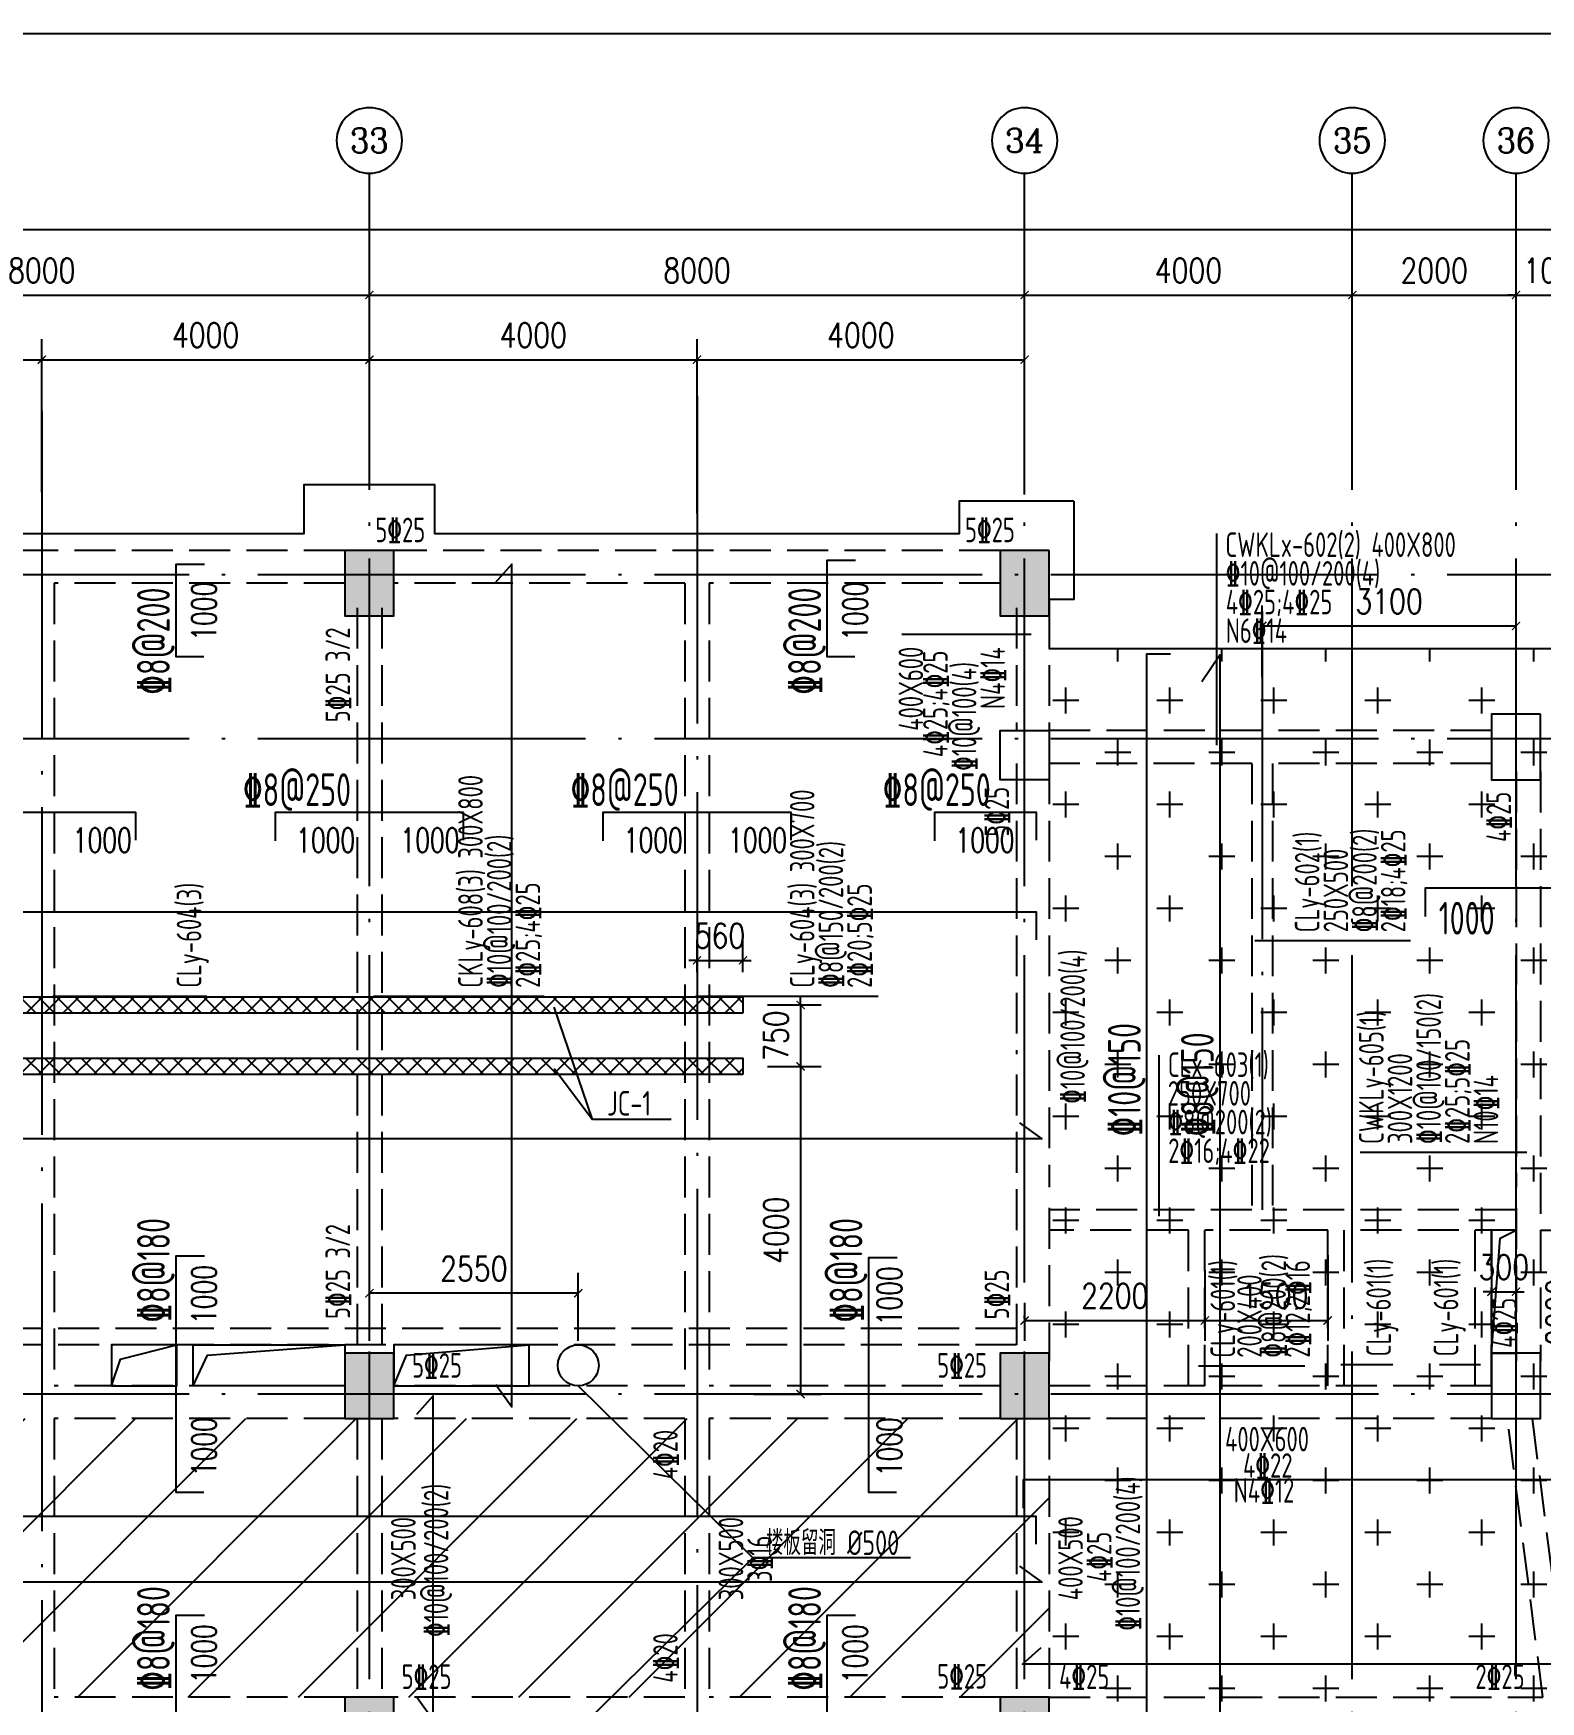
# Model space of a CAD drawing. Header units: millimetres. Extents: x 2998490 to 15040601, y 444546 to 7822218.
# Drawn here: x 14669164 to 14687567, y 7507447 to 7527814 of the extents above; entities that cross this region are included whole.
import ezdxf
from ezdxf.enums import TextEntityAlignment as Align

# ---------------------------------------------------------------- set-up
doc = ezdxf.new("R2010")
doc.units = ezdxf.units.MM
doc.header["$LTSCALE"] = 2000
doc.linetypes.add('DASH', pattern=[0.35, 0.25, -0.1])
doc.linetypes.add('DOTE', pattern=[2.42, 2, -0.2, 0.02, -0.2])
for name, color, linetype in [('3-AXIS', 3, 'Continuous'), ('3-AXIS_TEXT', 7, 'Continuous'), ('3-ban', 84, 'Continuous'), ('3-ban-hatch', 9, 'Continuous'), ('3-ban-rein', 1, 'Continuous'), ('3-ban-TEXT', 7, 'Continuous'), ('3-ban设备基础', 3, 'Continuous'), ('3-column-DOWN', 232, 'Continuous'), ('3-COLUMN-UP', 2, 'Continuous'), ('3-dote', 43, 'DOTE'), ('3-HATCH', 8, 'Continuous'), ('3-liang-rein-X', 54, 'Continuous'), ('3-liang-rein-Y', 130, 'Continuous'), ('3-liang-R截面-X', 50, 'Continuous'), ('3-liang-R截面-Y', 70, 'Continuous'), ('3-liang-s-1', 44, 'Continuous'), ('3-liang-xu', 120, 'DASH'), ('AXIS', 3, 'Continuous'), ('AXIS_TEXT', 7, 'Continuous'), ('图框', 7, 'Continuous')]:
    doc.layers.add(name, color=color, linetype=linetype)
doc.layers.add('3-零部件', color=73, linetype='Continuous', lineweight=5)
doc.styles.add('_TCH_AXIS', font='COMPLEX', dxfattribs={"bigfont": 'GBCBIG'})
doc.styles.add('COMPLEX', font='COMPLEX')
doc.styles.add('DIM_FONT', font='SIMPLEX', dxfattribs={"width": 0.8, "bigfont": 'HZTXT'})
doc.styles.add('NT4', font='tssdeng.shx', dxfattribs={"width": 0.65, "bigfont": 'tssdchn.shx'})
doc.styles.add('TJ1', font='tj-romans1.shx', dxfattribs={"width": 0.8, "bigfont": 'tj-hztxt1.shx'})
doc.styles.add('TSSD_Rein', font='Tssdeng.shx', dxfattribs={"width": 0.7, "bigfont": 'hztxt.shx'})
doc.dimstyles.new('DIMN100', dxfattribs={"dimtxt": 300, "dimasz": 100, "dimexe": 250, "dimexo": 300, "dimgap": 150, "dimtad": 1, "dimdec": 0, "dimzin": 0, "dimdsep": 46, "dimtxsty": 'DIM_FONT', "dimblk": 'ARCHTICK', "dimcen": 0.09, "dimclrt": 7, "dimazin": 2, "dimtfac": 1, "dimtdec": 0, "dimtix": 1, "dimtmove": 2, "dimatfit": 3, "dimldrblk": 'ARCHTICK', "dimfxl": 0, "dimtolj": 1, "dimtzin": 0, "dimarcsym": 0})

# ---------------------------------------------------------------- blocks, each defined once
blk = doc.blocks.new('_ArchTick')
at = {"color": 0, "linetype": 'ByBlock', "const_width": 0.15}
blk.add_lwpolyline([(-0.5, -0.5), (0.5, 0.5)], dxfattribs=at)
blk = doc.blocks.new('*D333')
at = {"layer": 'AXIS', "color": 0, "lineweight": -2}
for p, q in [((14665267, 7524017), (14665267, 7524869)), ((14673267, 7524017), (14673267, 7524869)), ((14665267, 7524619), (14673267, 7524619))]:
    blk.add_line(p, q, dxfattribs=at)
at = {"layer": 'Defpoints', "color": 0}
for p in [(14673267, 7524619), (14665267, 7523717), (14673267, 7523717)]:
    blk.add_point(p, dxfattribs=at)
at = {"layer": 'AXIS', "color": 0, "lineweight": -2, "xscale": 100, "yscale": 100, "zscale": 100, "rotation": 180}
blk.add_blockref('_ArchTick', (14665267, 7524619), dxfattribs=at)
at = {"layer": 'AXIS', "color": 0, "lineweight": -2, "xscale": 100, "yscale": 100, "zscale": 100}
blk.add_blockref('_ArchTick', (14673267, 7524619), dxfattribs=at)
at = {"layer": 'AXIS', "color": 7, "insert": (14669267, 7524919), "char_height": 300, "attachment_point": 5, "style": 'DIM_FONT'}
blk.add_mtext('\\A1;8000', dxfattribs=at)
blk = doc.blocks.new('*D334')
at = {"layer": 'AXIS', "color": 0, "lineweight": -2}
for p, q in [((14673267, 7524017), (14673267, 7524869)), ((14681267, 7524017), (14681267, 7524869)), ((14673267, 7524619), (14681267, 7524619))]:
    blk.add_line(p, q, dxfattribs=at)
at = {"layer": 'Defpoints', "color": 0}
for p in [(14681267, 7524619), (14673267, 7523717), (14681267, 7523717)]:
    blk.add_point(p, dxfattribs=at)
at = {"layer": 'AXIS', "color": 0, "lineweight": -2, "xscale": 100, "yscale": 100, "zscale": 100, "rotation": 180}
blk.add_blockref('_ArchTick', (14673267, 7524619), dxfattribs=at)
at = {"layer": 'AXIS', "color": 0, "lineweight": -2, "xscale": 100, "yscale": 100, "zscale": 100}
blk.add_blockref('_ArchTick', (14681267, 7524619), dxfattribs=at)
at = {"layer": 'AXIS', "color": 7, "insert": (14677267, 7524919), "char_height": 300, "attachment_point": 5, "style": 'DIM_FONT'}
blk.add_mtext('\\A1;8000', dxfattribs=at)
blk = doc.blocks.new('*D335')
at = {"layer": 'AXIS', "color": 0, "lineweight": -2}
for p, q in [((14681267, 7524017), (14681267, 7524869)), ((14685267, 7524017), (14685267, 7524869)), ((14681267, 7524619), (14685267, 7524619))]:
    blk.add_line(p, q, dxfattribs=at)
at = {"layer": 'Defpoints', "color": 0}
for p in [(14685267, 7524619), (14681267, 7523717), (14685267, 7523717)]:
    blk.add_point(p, dxfattribs=at)
at = {"layer": 'AXIS', "color": 0, "lineweight": -2, "xscale": 100, "yscale": 100, "zscale": 100, "rotation": 180}
blk.add_blockref('_ArchTick', (14681267, 7524619), dxfattribs=at)
at = {"layer": 'AXIS', "color": 0, "lineweight": -2, "xscale": 100, "yscale": 100, "zscale": 100}
blk.add_blockref('_ArchTick', (14685267, 7524619), dxfattribs=at)
at = {"layer": 'AXIS', "color": 7, "insert": (14683267, 7524919), "char_height": 300, "attachment_point": 5, "style": 'DIM_FONT'}
blk.add_mtext('\\A1;4000', dxfattribs=at)
blk = doc.blocks.new('*D336')
at = {"layer": 'AXIS', "color": 0, "lineweight": -2}
for p, q in [((14685267, 7524017), (14685267, 7524869)), ((14687267, 7524017), (14687267, 7524869)), ((14685267, 7524619), (14687267, 7524619))]:
    blk.add_line(p, q, dxfattribs=at)
at = {"layer": 'Defpoints', "color": 0}
for p in [(14687267, 7524619), (14685267, 7523717), (14687267, 7523717)]:
    blk.add_point(p, dxfattribs=at)
at = {"layer": 'AXIS', "color": 0, "lineweight": -2, "xscale": 100, "yscale": 100, "zscale": 100, "rotation": 180}
blk.add_blockref('_ArchTick', (14685267, 7524619), dxfattribs=at)
at = {"layer": 'AXIS', "color": 0, "lineweight": -2, "xscale": 100, "yscale": 100, "zscale": 100}
blk.add_blockref('_ArchTick', (14687267, 7524619), dxfattribs=at)
at = {"layer": 'AXIS', "color": 7, "insert": (14686267, 7524919), "char_height": 300, "attachment_point": 5, "style": 'DIM_FONT'}
blk.add_mtext('\\A1;2000', dxfattribs=at)
blk = doc.blocks.new('*D337')
at = {"layer": 'AXIS', "color": 0, "lineweight": -2}
for p, q in [((14687267, 7524017), (14687267, 7524869)), ((14688266, 7524017), (14688266, 7524869)), ((14687267, 7524619), (14687167, 7524619)), ((14687267, 7524619), (14688266, 7524619)), ((14688266, 7524619), (14688366, 7524619))]:
    blk.add_line(p, q, dxfattribs=at)
at = {"layer": 'Defpoints', "color": 0}
for p in [(14688266, 7524619), (14687267, 7523717), (14688266, 7523717)]:
    blk.add_point(p, dxfattribs=at)
at = {"layer": 'AXIS', "color": 0, "lineweight": -2, "xscale": 100, "yscale": 100, "zscale": 100}
blk.add_blockref('_ArchTick', (14687267, 7524619), dxfattribs=at)
at = {"layer": 'AXIS', "color": 0, "lineweight": -2, "xscale": 100, "yscale": 100, "zscale": 100, "rotation": 180}
blk.add_blockref('_ArchTick', (14688266, 7524619), dxfattribs=at)
at = {"layer": 'AXIS', "color": 7, "insert": (14687767, 7524919), "char_height": 300, "attachment_point": 5, "style": 'DIM_FONT'}
blk.add_mtext('\\A1;1000', dxfattribs=at)
blk = doc.blocks.new('*D341')
at = {"layer": 'AXIS', "color": 0, "lineweight": -2}
for p, q in [((14619017, 7523217), (14619017, 7525669)), ((14695267, 7523217), (14695267, 7525669)), ((14619017, 7525419), (14695267, 7525419))]:
    blk.add_line(p, q, dxfattribs=at)
at = {"layer": 'Defpoints', "color": 0}
for p in [(14695267, 7525419), (14619017, 7522917), (14695267, 7522917)]:
    blk.add_point(p, dxfattribs=at)
at = {"layer": 'AXIS', "color": 0, "lineweight": -2, "xscale": 100, "yscale": 100, "zscale": 100, "rotation": 180}
blk.add_blockref('_ArchTick', (14619017, 7525419), dxfattribs=at)
at = {"layer": 'AXIS', "color": 0, "lineweight": -2, "xscale": 100, "yscale": 100, "zscale": 100}
blk.add_blockref('_ArchTick', (14695267, 7525419), dxfattribs=at)
at = {"layer": 'AXIS', "color": 7, "insert": (14661202, 7525719), "char_height": 300, "attachment_point": 5, "style": 'DIM_FONT'}
blk.add_mtext('\\A1;76250', dxfattribs=at)
blk = doc.blocks.new('_AXISO')
blk.add_circle((0, 0), 0.5)
at = {"layer": '3-AXIS_TEXT', "style": 'COMPLEX', "width": 1.041667}
blk.add_attdef('A', text='', height=0.56, dxfattribs=at).set_placement((-0.25, -0.28), (0.25, -0.28), align=Align.FIT)
blk = doc.blocks.new('*D816')
at = {"layer": '3-ban设备基础', "color": 0, "lineweight": -2}
for p, q in [((14673267, 7511852), (14673267, 7512683)), ((14675817, 7511852), (14675817, 7512683)), ((14675817, 7512433), (14673267, 7512433))]:
    blk.add_line(p, q, dxfattribs=at)
at = {"layer": 'Defpoints', "color": 0}
for p in [(14673267, 7512433), (14673267, 7511552), (14675817, 7511552)]:
    blk.add_point(p, dxfattribs=at)
at = {"layer": '3-ban设备基础', "color": 0, "lineweight": -2, "xscale": 100, "yscale": 100, "zscale": 100, "rotation": 180}
blk.add_blockref('_ArchTick', (14673267, 7512433), dxfattribs=at)
at = {"layer": '3-ban设备基础', "color": 0, "lineweight": -2, "xscale": 100, "yscale": 100, "zscale": 100}
blk.add_blockref('_ArchTick', (14675817, 7512433), dxfattribs=at)
at = {"layer": '3-ban设备基础', "color": 7, "insert": (14674542, 7512733), "char_height": 300, "attachment_point": 5, "style": 'DIM_FONT'}
blk.add_mtext('\\A1;2550', dxfattribs=at)
blk = doc.blocks.new('*D917')
at = {"layer": '3-ban设备基础', "color": 0, "lineweight": -2}
for p, q in [((14677267, 7516352), (14677267, 7516747)), ((14677827, 7516352), (14677827, 7516747)), ((14677267, 7516497), (14677167, 7516497)), ((14677267, 7516497), (14677827, 7516497)), ((14677827, 7516497), (14677927, 7516497))]:
    blk.add_line(p, q, dxfattribs=at)
at = {"layer": 'Defpoints', "color": 0}
for p in [(14677827, 7516497), (14677267, 7516052), (14677827, 7516052)]:
    blk.add_point(p, dxfattribs=at)
at = {"layer": '3-ban设备基础', "color": 0, "lineweight": -2, "xscale": 100, "yscale": 100, "zscale": 100}
blk.add_blockref('_ArchTick', (14677267, 7516497), dxfattribs=at)
at = {"layer": '3-ban设备基础', "color": 0, "lineweight": -2, "xscale": 100, "yscale": 100, "zscale": 100, "rotation": 180}
blk.add_blockref('_ArchTick', (14677827, 7516497), dxfattribs=at)
at = {"layer": '3-ban设备基础', "color": 7, "insert": (14677547, 7516797), "char_height": 300, "attachment_point": 5, "style": 'DIM_FONT'}
blk.add_mtext('\\A1;560', dxfattribs=at)
blk = doc.blocks.new('*D918')
at = {"layer": '3-ban设备基础', "color": 0, "lineweight": -2}
for p, q in [((14678531, 7515952), (14678531, 7516052)), ((14678127, 7515952), (14678781, 7515952)), ((14678531, 7515952), (14678531, 7515202)), ((14678127, 7515202), (14678781, 7515202)), ((14678531, 7515202), (14678531, 7515102))]:
    blk.add_line(p, q, dxfattribs=at)
at = {"layer": 'Defpoints', "color": 0}
for p in [(14677827, 7515952), (14677827, 7515202), (14678531, 7515202)]:
    blk.add_point(p, dxfattribs=at)
at = {"layer": '3-ban设备基础', "color": 0, "lineweight": -2, "xscale": 100, "yscale": 100, "zscale": 100}
for p, rotation in [((14678531, 7515952), 270), ((14678531, 7515202), 90)]:
    blk.add_blockref('_ArchTick', p, dxfattribs=dict(at, rotation=rotation))
at = {"layer": '3-ban设备基础', "color": 7, "insert": (14678231, 7515577), "char_height": 300, "attachment_point": 5, "rotation": 90, "style": 'DIM_FONT'}
blk.add_mtext('\\A1;750', dxfattribs=at)
blk = doc.blocks.new('*D919')
at = {"layer": '3-ban设备基础', "color": 0, "lineweight": -2}
for p, q in [((14678127, 7515202), (14678781, 7515202)), ((14678531, 7515202), (14678531, 7511202)), ((14677959, 7511202), (14678781, 7511202))]:
    blk.add_line(p, q, dxfattribs=at)
at = {"layer": 'Defpoints', "color": 0}
for p in [(14677827, 7515202), (14677659, 7511202), (14678531, 7511202)]:
    blk.add_point(p, dxfattribs=at)
at = {"layer": '3-ban设备基础', "color": 0, "lineweight": -2, "xscale": 100, "yscale": 100, "zscale": 100}
for p, rotation in [((14678531, 7515202), 90), ((14678531, 7511202), 270)]:
    blk.add_blockref('_ArchTick', p, dxfattribs=dict(at, rotation=rotation))
at = {"layer": '3-ban设备基础', "color": 7, "insert": (14678231, 7513202), "char_height": 300, "attachment_point": 5, "rotation": 90, "style": 'DIM_FONT'}
blk.add_mtext('\\A1;4000', dxfattribs=at)
blk = doc.blocks.new('*D1444')
at = {"layer": '3-零部件', "color": 0, "lineweight": -2}
for p, q in [((14673267, 7522301), (14673267, 7524079)), ((14677267, 7521951), (14677267, 7524079)), ((14673267, 7523829), (14677267, 7523829))]:
    blk.add_line(p, q, dxfattribs=at)
at = {"layer": 'Defpoints', "color": 0}
for p in [(14677267, 7523829), (14673267, 7522001), (14677267, 7521651)]:
    blk.add_point(p, dxfattribs=at)
at = {"layer": '3-零部件', "color": 0, "lineweight": -2, "xscale": 100, "yscale": 100, "zscale": 100, "rotation": 180}
blk.add_blockref('_ArchTick', (14673267, 7523829), dxfattribs=at)
at = {"layer": '3-零部件', "color": 0, "lineweight": -2, "xscale": 100, "yscale": 100, "zscale": 100}
blk.add_blockref('_ArchTick', (14677267, 7523829), dxfattribs=at)
at = {"layer": '3-零部件', "color": 7, "insert": (14675267, 7524129), "char_height": 300, "attachment_point": 5, "style": 'DIM_FONT'}
blk.add_mtext('\\A1;4000', dxfattribs=at)
blk = doc.blocks.new('*D1445')
at = {"layer": '3-零部件', "color": 0, "lineweight": -2}
for p, q in [((14677267, 7521951), (14677267, 7524079)), ((14681267, 7522186), (14681267, 7524079)), ((14677267, 7523829), (14681267, 7523829))]:
    blk.add_line(p, q, dxfattribs=at)
at = {"layer": 'Defpoints', "color": 0}
for p in [(14681267, 7523829), (14681267, 7521886), (14677267, 7521651)]:
    blk.add_point(p, dxfattribs=at)
at = {"layer": '3-零部件', "color": 0, "lineweight": -2, "xscale": 100, "yscale": 100, "zscale": 100, "rotation": 180}
blk.add_blockref('_ArchTick', (14677267, 7523829), dxfattribs=at)
at = {"layer": '3-零部件', "color": 0, "lineweight": -2, "xscale": 100, "yscale": 100, "zscale": 100}
blk.add_blockref('_ArchTick', (14681267, 7523829), dxfattribs=at)
at = {"layer": '3-零部件', "color": 7, "insert": (14679267, 7524129), "char_height": 300, "attachment_point": 5, "style": 'DIM_FONT'}
blk.add_mtext('\\A1;4000', dxfattribs=at)
blk = doc.blocks.new('*D1446')
at = {"layer": '3-零部件', "color": 0, "lineweight": -2}
for p, q in [((14665267, 7522250), (14665267, 7524079)), ((14669267, 7522212), (14669267, 7524079)), ((14665267, 7523829), (14669267, 7523829))]:
    blk.add_line(p, q, dxfattribs=at)
at = {"layer": 'Defpoints', "color": 0}
for p in [(14669267, 7523829), (14665267, 7521950), (14669267, 7521912)]:
    blk.add_point(p, dxfattribs=at)
at = {"layer": '3-零部件', "color": 0, "lineweight": -2, "xscale": 100, "yscale": 100, "zscale": 100, "rotation": 180}
blk.add_blockref('_ArchTick', (14665267, 7523829), dxfattribs=at)
at = {"layer": '3-零部件', "color": 0, "lineweight": -2, "xscale": 100, "yscale": 100, "zscale": 100}
blk.add_blockref('_ArchTick', (14669267, 7523829), dxfattribs=at)
at = {"layer": '3-零部件', "color": 7, "insert": (14667267, 7524129), "char_height": 300, "attachment_point": 5, "style": 'DIM_FONT'}
blk.add_mtext('\\A1;4000', dxfattribs=at)
blk = doc.blocks.new('*D1447')
at = {"layer": '3-零部件', "color": 0, "lineweight": -2}
for p, q in [((14669267, 7522838), (14669267, 7524079)), ((14673267, 7522838), (14673267, 7524079)), ((14669267, 7523829), (14673267, 7523829))]:
    blk.add_line(p, q, dxfattribs=at)
at = {"layer": 'Defpoints', "color": 0}
for p in [(14673267, 7523829), (14669267, 7522538), (14673267, 7522538)]:
    blk.add_point(p, dxfattribs=at)
at = {"layer": '3-零部件', "color": 0, "lineweight": -2, "xscale": 100, "yscale": 100, "zscale": 100, "rotation": 180}
blk.add_blockref('_ArchTick', (14669267, 7523829), dxfattribs=at)
at = {"layer": '3-零部件', "color": 0, "lineweight": -2, "xscale": 100, "yscale": 100, "zscale": 100}
blk.add_blockref('_ArchTick', (14673267, 7523829), dxfattribs=at)
at = {"layer": '3-零部件', "color": 7, "insert": (14671267, 7524129), "char_height": 300, "attachment_point": 5, "style": 'DIM_FONT'}
blk.add_mtext('\\A1;4000', dxfattribs=at)
blk = doc.blocks.new('*D1790')
at = {"layer": '3-ban', "color": 0, "lineweight": -2}
for p, q in [((14683467, 7512716), (14683467, 7511850)), ((14681267, 7512316), (14681267, 7511850)), ((14681267, 7512100), (14683467, 7512100))]:
    blk.add_line(p, q, dxfattribs=at)
at = {"layer": 'Defpoints', "color": 0}
for p in [(14683467, 7513016), (14681267, 7512616), (14683467, 7512100)]:
    blk.add_point(p, dxfattribs=at)
at = {"layer": '3-ban', "color": 0, "lineweight": -2, "xscale": 100, "yscale": 100, "zscale": 100, "rotation": 180}
blk.add_blockref('_ArchTick', (14681267, 7512100), dxfattribs=at)
at = {"layer": '3-ban', "color": 0, "lineweight": -2, "xscale": 100, "yscale": 100, "zscale": 100}
blk.add_blockref('_ArchTick', (14683467, 7512100), dxfattribs=at)
at = {"layer": '3-ban', "color": 7, "insert": (14682367, 7512400), "char_height": 300, "attachment_point": 5, "style": 'DIM_FONT'}
blk.add_mtext('\\A1;2200', dxfattribs=at)
blk = doc.blocks.new('*D1791')
at = {"layer": '3-ban', "color": 0, "lineweight": -2}
for p, q in [((14684967, 7512898), (14684967, 7511850)), ((14683467, 7512716), (14683467, 7511850)), ((14683467, 7512100), (14684967, 7512100))]:
    blk.add_line(p, q, dxfattribs=at)
at = {"layer": 'Defpoints', "color": 0}
for p in [(14684967, 7513198), (14683467, 7513016), (14684967, 7512100)]:
    blk.add_point(p, dxfattribs=at)
at = {"layer": '3-ban', "color": 0, "lineweight": -2, "xscale": 100, "yscale": 100, "zscale": 100, "rotation": 180}
blk.add_blockref('_ArchTick', (14683467, 7512100), dxfattribs=at)
at = {"layer": '3-ban', "color": 0, "lineweight": -2, "xscale": 100, "yscale": 100, "zscale": 100}
blk.add_blockref('_ArchTick', (14684967, 7512100), dxfattribs=at)
at = {"layer": '3-ban', "color": 7, "insert": (14684320, 7512400), "char_height": 300, "attachment_point": 5, "style": 'DIM_FONT'}
blk.add_mtext('\\A1;1500', dxfattribs=at)
blk = doc.blocks.new('*D1792')
at = {"layer": '3-ban', "color": 0, "lineweight": -2}
for p, q in [((14686967, 7512452), (14686867, 7512452)), ((14686967, 7512452), (14687267, 7512452)), ((14687267, 7512452), (14687367, 7512452)), ((14686967, 7512316), (14686967, 7512202)), ((14687267, 7512316), (14687267, 7512202))]:
    blk.add_line(p, q, dxfattribs=at)
at = {"layer": 'Defpoints', "color": 0}
for p in [(14686967, 7512616), (14687267, 7512616), (14687267, 7512452)]:
    blk.add_point(p, dxfattribs=at)
at = {"layer": '3-ban', "color": 0, "lineweight": -2, "xscale": 100, "yscale": 100, "zscale": 100}
blk.add_blockref('_ArchTick', (14686967, 7512452), dxfattribs=at)
at = {"layer": '3-ban', "color": 0, "lineweight": -2, "xscale": 100, "yscale": 100, "zscale": 100, "rotation": 180}
blk.add_blockref('_ArchTick', (14687267, 7512452), dxfattribs=at)
at = {"layer": '3-ban', "color": 7, "insert": (14687117, 7512752), "char_height": 300, "attachment_point": 5, "style": 'DIM_FONT'}
blk.add_mtext('\\A1;300', dxfattribs=at)
blk = doc.blocks.new('*D1793')
at = {"layer": '3-ban', "color": 0, "lineweight": -2}
for p, q in [((14687567, 7513202), (14688333, 7513202)), ((14688083, 7513202), (14688083, 7511202)), ((14687867, 7511202), (14688333, 7511202))]:
    blk.add_line(p, q, dxfattribs=at)
at = {"layer": 'Defpoints', "color": 0}
for p in [(14687267, 7513202), (14687567, 7511202), (14688083, 7511202)]:
    blk.add_point(p, dxfattribs=at)
at = {"layer": '3-ban', "color": 0, "lineweight": -2, "xscale": 100, "yscale": 100, "zscale": 100}
for p, rotation in [((14688083, 7513202), 90), ((14688083, 7511202), 270)]:
    blk.add_blockref('_ArchTick', p, dxfattribs=dict(at, rotation=rotation))
at = {"layer": '3-ban', "color": 7, "insert": (14687783, 7512202), "char_height": 300, "attachment_point": 5, "rotation": 90, "style": 'DIM_FONT'}
blk.add_mtext('\\A1;2000', dxfattribs=at)
blk = doc.blocks.new('*D1794')
at = {"layer": '3-ban', "color": 0, "lineweight": -2}
for p, q in [((14684167, 7519952), (14684167, 7520829)), ((14687267, 7519952), (14687267, 7520829)), ((14684167, 7520579), (14687267, 7520579))]:
    blk.add_line(p, q, dxfattribs=at)
at = {"layer": 'Defpoints', "color": 0}
for p in [(14687267, 7520579), (14684167, 7519652), (14687267, 7519652)]:
    blk.add_point(p, dxfattribs=at)
at = {"layer": '3-ban', "color": 0, "lineweight": -2, "xscale": 100, "yscale": 100, "zscale": 100, "rotation": 180}
blk.add_blockref('_ArchTick', (14684167, 7520579), dxfattribs=at)
at = {"layer": '3-ban', "color": 0, "lineweight": -2, "xscale": 100, "yscale": 100, "zscale": 100}
blk.add_blockref('_ArchTick', (14687267, 7520579), dxfattribs=at)
at = {"layer": '3-ban', "color": 7, "insert": (14685717, 7520879), "char_height": 300, "attachment_point": 5, "style": 'DIM_FONT'}
blk.add_mtext('\\A1;3100', dxfattribs=at)

msp = doc.modelspace()

# ---------------------------------------------------------------- hatches: boundary and pattern name
at = {"layer": '3-ban-hatch'}
h = msp.add_hatch(dxfattribs=at)
h.set_pattern_fill('CROSS', color=8, scale=100, style=0)
h.set_pattern_definition([(180, (28833537.14, 2e-09), (-635, 635), [317.5, -952.5]), (90, (28833378.4, -158.75), (635, 635), [317.5, -952.5])])
h.paths.add_polyline_path([(14691566.8, 7519502), (14691566.8, 7504502), (14688259.5, 7504502), (14685166.6, 7501314.5), (14685166.6, 7498902), (14681566.8, 7498902), (14681566.8, 7520302), (14688866.6, 7520302), (14688866.6, 7519502)])
h = msp.add_hatch(dxfattribs=at)
h.set_pattern_fill('ANSI31', color=8, scale=300, style=0)
h.paths.add_polyline_path([(14681566.8, 7507502), (14618716.8, 7507502), (14618716.8, 7510902), (14681566.8, 7510902)])
at = {"layer": '3-ban设备基础'}
h = msp.add_hatch(dxfattribs=at)
h.set_pattern_fill('ANSI37', color=256, scale=50, style=0)
h.paths.add_polyline_path([(14677826.8, 7515852), (14665116.9, 7515852), (14665116.9, 7516052), (14677826.8, 7516052)])
h = msp.add_hatch(dxfattribs=at)
h.set_pattern_fill('ANSI37', color=256, scale=50, style=0)
h.paths.add_polyline_path([(14677826.8, 7515102), (14665116.9, 7515102), (14665116.9, 7515302), (14677826.8, 7515302)])
at = {"layer": '3-HATCH'}
for points in [[(14673566.9, 7521502), (14672966.9, 7521502), (14672966.9, 7520702), (14673566.9, 7520702)], [(14681566.9, 7521502), (14680966.9, 7521502), (14680966.9, 7520702), (14681566.9, 7520702)], [(14673566.9, 7511702), (14672966.9, 7511702), (14672966.9, 7510902), (14673566.9, 7510902)], [(14681566.9, 7511702), (14680966.9, 7511702), (14680966.9, 7510902), (14681566.9, 7510902)], [(14673566.9, 7507502), (14672966.9, 7507502), (14672966.9, 7506702), (14673566.9, 7506702)], [(14681566.9, 7507502), (14680966.9, 7507502), (14680966.9, 7506702), (14681566.9, 7506702)]]:
    msp.add_hatch(color=256, dxfattribs=at).paths.add_polyline_path(points)

# ---------------------------------------------------------------- linework, layer by layer
at = {"layer": '3-AXIS', "color": 15, "linetype": 'DOTE'}
for p, q in [((14673266.8, 7493202), (14673266.8, 7523716.5)), ((14681266.8, 7493202), (14681266.8, 7523716.5)), ((14685266.8, 7493202), (14685266.8, 7523716.5)), ((14687266.8, 7493202), (14687266.8, 7523716.5)), ((14695266.8, 7521202), (14614408.5, 7521202)), ((14695266.8, 7519202), (14614408.5, 7519202)), ((14695266.8, 7511202), (14614408.5, 7511202))]:
    msp.add_line(p, q, dxfattribs=at)
at = {"layer": '3-ban-rein'}
for points in [[(14671245.3, 7520202), (14670907.3, 7520202), (14670907.3, 7521333.4), (14671253.3, 7521333.4)], [(14674811.2, 7511318.1), (14675004.7, 7511044.4), (14675004.7, 7521334.7), (14674801.6, 7521105.3)], [(14679195.3, 7520202), (14678857.3, 7520202), (14678857.3, 7521382), (14679203.3, 7521382)], [(14683048.2, 7520235), (14682756.1, 7520235), (14682756.1, 7499003.4), (14683085.4, 7499003.4)], [(14683430.5, 7519901.1), (14683648.5, 7520226.6), (14683648.5, 7499022), (14683351, 7499364.1)], [(14670416.8, 7517965.7), (14670416.8, 7518303.7), (14668116.8, 7518303.7), (14668116.8, 7517957.7)], [(14674416.8, 7517965.7), (14674416.8, 7518303.7), (14672116.8, 7518303.7), (14672116.8, 7517957.7)], [(14678416.8, 7517965.7), (14678416.8, 7518303.7), (14676116.8, 7518303.7), (14676116.8, 7517957.7)], [(14681410.6, 7517965.7), (14681410.6, 7518303.7), (14680166.8, 7518303.7), (14680166.8, 7517957.7)], [(14691686.2, 7517038.3), (14691686.2, 7517376.2), (14686155.6, 7517376.2), (14686155.6, 7517030.2)], [(14681410.6, 7516745.4), (14681410.6, 7517083.3), (14618819.5, 7517083.3), (14618819.5, 7516737.3)], [(14681204.9, 7514511.2), (14681478.5, 7514317.8), (14618817.4, 7514317.8), (14619046.8, 7514520.9)], [(14671245.3, 7510002), (14670907.3, 7510002), (14670907.3, 7512887.5), (14671253.3, 7512887.5)], [(14679701.7, 7510002), (14679363.7, 7510002), (14679363.7, 7512871.1), (14679709.7, 7512871.1)], [(14673850.7, 7507497.8), (14674044.1, 7507224.1), (14674044.1, 7511181.4), (14673841, 7510952)], [(14691608.5, 7509817.5), (14691608.5, 7510155.5), (14681248.2, 7510155.5), (14681248.2, 7509809.5)], [(14681409.3, 7509370.9), (14681409.3, 7509708.9), (14618833.6, 7509708.9), (14618833.6, 7509362.8)], [(14681203.5, 7509099.5), (14681477.2, 7508906.1), (14618817.4, 7508906.1), (14619046.8, 7509109.2)], [(14671245.3, 7505543.7), (14670907.3, 7505543.7), (14670907.3, 7508502), (14671253.3, 7508502)], [(14679195.3, 7505526.3), (14678857.3, 7505526.3), (14678857.3, 7508502), (14679203.3, 7508502)], [(14691338.8, 7508097.5), (14691612.5, 7507904.1), (14681239, 7507904.1), (14681468.4, 7508107.2)]]:
    msp.add_lwpolyline(points, dxfattribs=at)
at = {"layer": '3-ban设备基础'}
for p, q in [((14675990, 7514552.3), (14675524.4, 7515926.7)), ((14675523.1, 7515176.7), (14675990, 7514552.3)), ((14676952.4, 7514552.3), (14675990, 7514552.3)), ((14675816.8, 7511302), (14677947.3, 7509202)), ((14677947.3, 7509202), (14675816.8, 7507102)), ((14679872.2, 7509202), (14677947.3, 7509202))]:
    msp.add_line(p, q, dxfattribs=at)
at = {"layer": '3-ban设备基础', "ltscale": 0.5}
for points in [[(14677826.8, 7515852), (14665116.9, 7515852), (14665116.9, 7516052), (14677826.8, 7516052)], [(14677826.8, 7515102), (14665116.9, 7515102), (14665116.9, 7515302), (14677826.8, 7515302)]]:
    msp.add_lwpolyline(points, close=True, dxfattribs=at)
at = {"layer": '3-ban设备基础', "ltscale": 2}
msp.add_circle((14675816.8, 7511552), 250, dxfattribs=at)
at = {"layer": '3-column-DOWN'}
for points in [[(14687566.8, 7519502), (14686966.8, 7519502), (14686966.8, 7518702), (14687566.8, 7518702)], [(14681566.8, 7518702), (14680966.8, 7518702), (14680966.8, 7519302), (14681566.8, 7519302)], [(14687566.8, 7511702), (14686966.8, 7511702), (14686966.8, 7510902), (14687566.8, 7510902)]]:
    msp.add_lwpolyline(points, close=True, dxfattribs=at)
at = {"layer": '3-COLUMN-UP'}
for points in [[(14673566.9, 7521502), (14672966.9, 7521502), (14672966.9, 7520702), (14673566.9, 7520702)], [(14681566.9, 7521502), (14680966.9, 7521502), (14680966.9, 7520702), (14681566.9, 7520702)], [(14673566.9, 7511702), (14672966.9, 7511702), (14672966.9, 7510902), (14673566.9, 7510902)], [(14681566.9, 7511702), (14680966.9, 7511702), (14680966.9, 7510902), (14681566.9, 7510902)], [(14673566.9, 7507502), (14672966.9, 7507502), (14672966.9, 7506702), (14673566.9, 7506702)], [(14681566.9, 7507502), (14680966.9, 7507502), (14680966.9, 7506702), (14681566.9, 7506702)]]:
    msp.add_lwpolyline(points, close=True, dxfattribs=at)
at = {"layer": '3-dote'}
for p, q in [((14677266.8, 7523388.9), (14677266.8, 7496347.4)), ((14669266.8, 7523207.2), (14669266.8, 7495025.6)), ((14684166.8, 7520756.3), (14684166.8, 7513452))]:
    msp.add_line(p, q, dxfattribs=at)
at = {"layer": '3-liang-R截面-X'}
for p, q in [((14683610, 7521707.4), (14683610, 7519122.9)), ((14682907.1, 7515341), (14682907.1, 7513373.9))]:
    msp.add_line(p, q, dxfattribs=at)
at = {"layer": '3-liang-R截面-Y'}
for p, q in [((14681344.6, 7520475.5), (14679769.2, 7520475.5)), ((14685976.8, 7516734.6), (14684077.7, 7516734.6)), ((14671282.3, 7516056.4), (14669402.3, 7516056.4)), ((14675401.6, 7516056.4), (14673318.4, 7516056.4)), ((14679480.1, 7516056.4), (14677250.1, 7516056.4)), ((14687398.3, 7514150.8), (14685364.5, 7514150.8)), ((14685760.3, 7511558.1), (14685126, 7511558.1)), ((14686834.4, 7511558.1), (14686332.5, 7511558.1)), ((14684689.8, 7511541.5), (14683388.7, 7511541.5))]:
    msp.add_line(p, q, dxfattribs=at)
at = {"layer": '3-liang-s-1'}
for points in [[(14681866.8, 7522102), (14680466.2, 7522102), (14680466.2, 7521702), (14674066.8, 7521702), (14674066.8, 7522302), (14672466.8, 7522302), (14672466.8, 7521702), (14666066.8, 7521702)], [(14681866.8, 7522102), (14681866.8, 7520902), (14681566.8, 7520902)], [(14681566.8, 7520902), (14681566.8, 7520302), (14689066.6, 7520302), (14689066.6, 7519702), (14691766.8, 7519702), (14691766.8, 7504902)], [(14686966.9, 7511702), (14687073.4, 7513106.7), (14687266.9, 7513202)], [(14670116.8, 7511302), (14670229.6, 7511629.1), (14670916.8, 7511802)], [(14671116.8, 7511302), (14671289.8, 7511678.3), (14672966.8, 7511802)], [(14673566.9, 7511302), (14673721.2, 7511677.4), (14675216.8, 7511802)]]:
    msp.add_lwpolyline(points, dxfattribs=at)
for points in [[(14686966.9, 7511702), (14687266.9, 7511702), (14687266.9, 7513202), (14686966.9, 7513202)], [(14670116.8, 7511302), (14670916.8, 7511302), (14670916.8, 7511802), (14670116.8, 7511802)], [(14671116.8, 7511802), (14672966.8, 7511802), (14672966.8, 7511302), (14671116.8, 7511302)], [(14673566.9, 7511302), (14675216.8, 7511302), (14675216.8, 7511802), (14673566.9, 7511802)]]:
    msp.add_lwpolyline(points, close=True, dxfattribs=at)
at = {"layer": '3-liang-xu'}
for p, q in [((14672966.9, 7521502), (14665566.9, 7521502)), ((14680966.9, 7521502), (14673566.9, 7521502)), ((14672966.9, 7521102), (14669416.9, 7521102)), ((14669416.9, 7521102), (14669416.9, 7511302)), ((14677116.9, 7521102), (14673566.9, 7521102)), ((14677116.9, 7521102), (14677116.9, 7511302)), ((14680966.9, 7521102), (14677416.9, 7521102)), ((14677416.9, 7521102), (14677416.9, 7511302)), ((14673116.9, 7520802), (14673116.9, 7515352)), ((14673416.9, 7520802), (14673416.9, 7515352)), ((14681166.9, 7520802), (14681166.9, 7519302)), ((14681566.9, 7520802), (14681566.9, 7519302)), ((14686966.9, 7519302), (14681566.9, 7519302)), ((14681166.9, 7518902), (14681166.9, 7515352)), ((14684041.9, 7518902), (14681566.9, 7518902)), ((14681566.9, 7518902), (14681566.9, 7513727)), ((14684041.8, 7518902), (14684041.9, 7513452)), ((14684291.8, 7518902), (14684291.9, 7513452)), ((14686966.9, 7518902), (14684291.9, 7518902)), ((14687266.8, 7518802), (14687266.8, 7513727)), ((14687566.8, 7518802), (14687566.8, 7511602)), ((14673116.9, 7515102), (14673116.9, 7511602)), ((14673416.9, 7515102), (14673416.9, 7511602)), ((14681166.9, 7515102), (14681166.9, 7511602)), ((14681566.9, 7513477), (14681566.9, 7511602)), ((14684041.9, 7513452), (14681566.9, 7513452)), ((14687266.8, 7513452), (14684291.9, 7513452)), ((14687266.8, 7513477), (14687266.8, 7511602)), ((14683266.8, 7513202), (14681566.9, 7513202)), ((14683266.8, 7511302), (14683266.8, 7513202)), ((14684966.8, 7513202), (14683466.8, 7513202)), ((14683466.8, 7511302), (14683466.8, 7513202)), ((14684966.8, 7511302), (14684966.8, 7513202)), ((14687266.8, 7513202), (14685166.8, 7513202)), ((14685166.8, 7511302), (14685166.8, 7513202)), ((14686766.9, 7511302), (14686766.9, 7513202)), ((14686966.9, 7511302), (14686966.9, 7513202)), ((14681166.9, 7512002), (14619016.9, 7512002)), ((14681166.9, 7511802), (14619016.9, 7511802)), ((14672966.8, 7511302), (14669416.9, 7511302)), ((14677116.9, 7511302), (14673566.9, 7511302)), ((14680966.9, 7511302), (14677416.9, 7511302)), ((14683466.9, 7511302), (14681566.9, 7511302)), ((14684866.9, 7511302), (14683666.9, 7511302)), ((14686966.9, 7511302), (14685066.9, 7511302)), ((14672966.9, 7510902), (14669416.9, 7510902)), ((14669416.9, 7510902), (14669416.9, 7507502)), ((14673116.9, 7510902), (14673116.9, 7507502)), ((14673416.9, 7510902), (14673416.9, 7507502)), ((14677116.9, 7510902), (14673566.9, 7510902)), ((14677116.9, 7510902), (14677116.9, 7507502)), ((14680966.9, 7510902), (14677416.9, 7510902)), ((14677416.9, 7510902), (14677416.9, 7507502)), ((14681166.9, 7510902), (14681166.9, 7507502)), ((14686966.9, 7510902), (14681566.9, 7510902)), ((14681566.9, 7510902), (14681566.9, 7507502)), ((14687594.5, 7507502), (14687160.4, 7510902)), ((14687462.8, 7510902), (14687896.9, 7507502)), ((14672968.8, 7507502), (14669416.9, 7507502)), ((14677116.9, 7507502), (14673566.9, 7507502)), ((14680966.9, 7507502), (14677416.9, 7507502)), ((14681566.9, 7507502), (14687594.5, 7507502))]:
    msp.add_line(p, q, dxfattribs=at)
at = {"layer": 'AXIS'}
for p, q in [((14673266.8, 7523716.5), (14673266.8, 7526106.2)), ((14681266.8, 7523716.5), (14681266.8, 7526106.2)), ((14685266.8, 7523716.5), (14685266.8, 7526106.2)), ((14687266.8, 7523716.5), (14687266.8, 7526106.2))]:
    msp.add_line(p, q, dxfattribs=at)
at = {"layer": '图框'}
msp.add_line((14604649.6, 7527813.6), (14712049.6, 7527813.6), dxfattribs=at)

# ---------------------------------------------------------------- block references
at = {"layer": 'AXIS'}
ref = msp.add_blockref('_AXISO', (14673266.8, 7526506.2), dxfattribs=dict(at, xscale=-800, yscale=800, zscale=800, rotation=179.9999999998666))
ref.add_attrib('A', '33', dxfattribs={"layer": 'AXIS_TEXT', "height": 300.65, "rotation": 360, "style": '_TCH_AXIS'}).set_placement((14673030.6, 7526355.8), (14673503.1, 7526355.8), align=Align.FIT)
ref = msp.add_blockref('_AXISO', (14681266.8, 7526506.2), dxfattribs=dict(at, xscale=-800, yscale=800, zscale=800, rotation=179.9999999998666))
ref.add_attrib('A', '34', dxfattribs={"layer": 'AXIS_TEXT', "height": 288.12, "rotation": 360, "style": '_TCH_AXIS'}).set_placement((14681026.7, 7526362.1), (14681506.9, 7526362.1), align=Align.FIT)
ref = msp.add_blockref('_AXISO', (14685266.8, 7526506.2), dxfattribs=dict(at, xscale=-800, yscale=800, zscale=800, rotation=179.9999999998666))
ref.add_attrib('A', '35', dxfattribs={"layer": 'AXIS_TEXT', "height": 300.65, "rotation": 360, "style": '_TCH_AXIS'}).set_placement((14685030.6, 7526355.8), (14685503.1, 7526355.8), align=Align.FIT)
ref = msp.add_blockref('_AXISO', (14687266.8, 7526506.2), dxfattribs=dict(at, xscale=-800, yscale=800, zscale=800, rotation=179.9999999998666))
ref.add_attrib('A', '36', dxfattribs={"layer": 'AXIS_TEXT', "height": 300.65, "rotation": 360, "style": '_TCH_AXIS'}).set_placement((14687030.6, 7526355.8), (14687503.1, 7526355.8), align=Align.FIT)

# ---------------------------------------------------------------- texts
at = {"layer": '3-ban', "style": 'TSSD_Rein', "width": 0.7}
for s, rotation, p in [('%%1328@200', 89.99419, (14670830.3, 7519740.8, -5065)), ('%%1328@200', 89.99419, (14678780.3, 7519740.8, -5065)), ('%%1328@250', 0.00581, (14671724.3, 7518380.6, -5065)), ('%%1328@250', 0.00581, (14675724.3, 7518380.6, -5065)), ('%%1328@250', 0.00581, (14679534.8, 7518380.6, -5065)), ('1000', 359.99419, (14686322.7, 7516811.5, -5065)), ('%%13210@150', 90.00581, (14682683.9, 7514347.7, -5065)), ('%%1328@150', 90.00581, (14683576.3, 7514347.7, -5065)), ('%%1328@180', 89.99419, (14670830.3, 7512074.4, -5065)), ('%%1328@180', 89.99419, (14679286.6, 7512074.4, -5065)), ('%%1328@180', 89.99419, (14670830.3, 7507580.6, -5065)), ('%%1328@180', 89.99419, (14678780.3, 7507580.6, -5065))]:
    msp.add_text(s, height=400, rotation=rotation, dxfattribs=at).set_placement(p)
at = {"layer": '3-ban-TEXT', "style": 'TJ1', "width": 0.7}
for p in [(14671397.2, 7520398.9), (14679347.2, 7520398.9), (14671397.2, 7512057.4), (14679766.1, 7512041), (14671397.2, 7510198.9), (14679766.1, 7510198.9), (14671397.2, 7507671.9), (14679347.2, 7507671.9)]:
    msp.add_text('1000', height=300, rotation=90, dxfattribs=at).set_placement(p)
for p in [(14669646.5, 7517813.8), (14672373.5, 7517813.8), (14673646.5, 7517813.8), (14676373.5, 7517813.8), (14677646.5, 7517813.8), (14680423.5, 7517813.8)]:
    msp.add_text('1000', height=300, dxfattribs=at).set_placement(p)
at = {"layer": '3-ban设备基础', "style": 'NT4', "width": 0.75}
for s, p in [('JC-1', (14676438.2, 7514752.3)), ('楼板留洞 %%C500', (14678921.7, 7509402))]:
    msp.add_text(s, height=300, dxfattribs=at).set_placement(p, align=Align.MIDDLE)
at = {"layer": '3-liang-rein-X', "style": 'TSSD_Rein', "width": 0.7}
for s, p in [('5%%13225', (14673339.9, 7521602)), ('5%%13225', (14680538.6, 7521602)), ('%%13210@100/200(4)', (14683722.8, 7521071.5)), ('4%%13225;4%%13225', (14683722.8, 7520721.6)), ('N6%%13214', (14683722.8, 7520371.6)), ('%%1328@200(2)', (14683020, 7514373.3)), ('2%%13216;4%%13222', (14683020, 7514023.4)), ('5%%13225', (14673788.5, 7511402)), ('5%%13225', (14680199.3, 7511402)), ('4%%13222', (14683933.4, 7510180.4)), ('N4%%13212', (14683819.7, 7509875.8)), ('5%%13225', (14673660.1, 7507602)), ('5%%13225', (14680199.3, 7507606)), ('4%%13225', (14681687.6, 7507602)), ('2%%13225', (14686770.8, 7507602))]:
    msp.add_text(s, height=300, dxfattribs=at).set_placement(p)
at = {"layer": '3-liang-rein-Y', "style": 'TSSD_Rein', "width": 0.7}
for s, p in [('5%%13225 3/2', (14673031.4, 7519403.2)), ('N4%%13214', (14681027.9, 7519565.6)), ('4%%13225;4%%13225', (14680327.9, 7518977.5)), ('%%13210@100(4)', (14680677.9, 7518809.9)), ('5%%13225', (14681077, 7518006.6)), ('4%%13225', (14687203.9, 7517942.4)), ('%%1328@200(2)', (14685566.5, 7516838.8)), ('2%%13218;4%%13225', (14685916.5, 7516838.8)), ('%%13210@100/200(2)', (14675001.5, 7516160.6)), ('%%1328@150/200(2)', (14679051.3, 7516160.6)), ('2%%13225;4%%13225', (14675351.5, 7516160.6)), ('2%%13220;5%%13225', (14679401.3, 7516160.6)), ('%%13210@100/200(4)', (14682002.5, 7514744.7)), ('%%13210@100/150(2)', (14686349.5, 7514255)), ('2%%13225;5%%13225', (14686699.5, 7514255)), ('N10%%13214', (14687049.5, 7514255)), ('5%%13225 3/2', (14673031.4, 7512119.3)), ('%%1328@200(2)', (14684456.3, 7511645.7)), ('2%%13212;2%%13216', (14684751.4, 7511645.7)), ('5%%13225', (14681077, 7512113.4)), ('4%%13225', (14687275.5, 7511765.9)), ('4%%13220', (14677031.4, 7510160.8)), ('%%13210@100/200(4)', (14682677, 7508312.5)), ('%%13210@100/200(2)', (14674231.4, 7508235.6)), ('3%%13216', (14678181.4, 7508907.5)), ('4%%13225', (14682327, 7508907.5)), ('4%%13220', (14677031.4, 7507677.7))]:
    msp.add_text(s, height=300, rotation=90, dxfattribs=at).set_placement(p)
at = {"layer": '3-liang-R截面-X', "style": 'TSSD_Rein', "width": 0.7}
for s, p in [('CWKLx-602(2) 400X800', (14683718, 7521421.5)), ('CLx-603(1)', (14683015.1, 7515073.3)), ('250X700', (14683015.1, 7514723.3)), ('400X600', (14683713.3, 7510502))]:
    msp.add_text(s, height=300, dxfattribs=at).set_placement(p)
at = {"layer": '3-liang-R截面-Y', "style": 'TSSD_Rein', "width": 0.7}
for s, p in [('400X600', (14680027.9, 7519299.9)), ('CKLy-608(3) 300X800', (14674651.5, 7516160.6)), ('CLy-604(3) 300X700', (14678701.3, 7516160.6)), ('CLy-602(1)', (14684866.5, 7516838.8)), ('250X500', (14685216.5, 7516838.8)), ('CLy-604(3)', (14671214.9, 7516160.6)), ('CWKLy-605(1)', (14685649.5, 7514255)), ('300X1200', (14685999.5, 7514255)), ('CLy-601(1)', (14683836.1, 7511645.7)), ('CLy-601(1)', (14685738.4, 7511662.3)), ('CLy-601(1)', (14686561.5, 7511662.3)), ('200X400', (14684162.7, 7511645.7)), ('300X500', (14673831.4, 7508684.7)), ('300X500', (14677831.4, 7508684.7)), ('400X500', (14681977, 7508684.7))]:
    msp.add_text(s, height=300, rotation=90, dxfattribs=at).set_placement(p)

# ---------------------------------------------------------------- dimensions: what is measured, and where the dimension line sits
at = {"layer": '3-ban'}
for base, p1, p2, picture, middle in [((14687266.8, 7520578.6), (14684166.8, 7519652.2), (14687266.8, 7519652.2), '*D1794', (14685716.8, 7520878.6)), ((14683466.8, 7512100.5), (14681266.8, 7512615.6), (14683466.8, 7513015.6), '*D1790', (14682366.8, 7512400.5)), ((14687266.8, 7512452), (14686966.8, 7512616.2), (14687266.8, 7512616.2), '*D1792', (14687116.8, 7512752))]:
    dim = msp.add_linear_dim(base=base, p1=p1, p2=p2, dimstyle='DIMN100', dxfattribs=at)
    dim.commit()
    dim.dimension.update_dxf_attribs({"geometry": picture, "text_midpoint": middle})
dim = msp.add_linear_dim(base=(14684966.8, 7512100.5), p1=(14683466.8, 7513015.6), p2=(14684966.8, 7513197.7), dimstyle='DIMN100', dxfattribs=at)
dim.commit()
dim.dimension.update_dxf_attribs({"geometry": '*D1791', "text_midpoint": (14684320.2, 7512400.5), "dimtype": 160})
dim = msp.add_linear_dim(base=(14688083.4, 7511202), p1=(14687266.8, 7513202), p2=(14687566.8, 7511202), angle=90, dimstyle='DIMN100', dxfattribs=at)
dim.commit()
dim.dimension.update_dxf_attribs({"geometry": '*D1793', "text_midpoint": (14687783.4, 7512202)})
at = {"layer": '3-ban设备基础'}
dim = msp.add_linear_dim(base=(14677826.8, 7516497.1), p1=(14677266.8, 7516052), p2=(14677826.8, 7516052), dimstyle='DIMN100', dxfattribs=at)
dim.commit()
dim.dimension.update_dxf_attribs({"geometry": '*D917', "text_midpoint": (14677546.8, 7516797.1)})
for base, p1, p2, picture, middle in [((14678530.8, 7515202), (14677826.8, 7515952), (14677826.8, 7515202), '*D918', (14678230.8, 7515577)), ((14678530.8, 7511202), (14677826.8, 7515202), (14677658.9, 7511202), '*D919', (14678230.8, 7513202))]:
    dim = msp.add_linear_dim(base=base, p1=p1, p2=p2, angle=90, dimstyle='DIMN100', dxfattribs=at)
    dim.commit()
    dim.dimension.update_dxf_attribs({"geometry": picture, "text_midpoint": middle})
at = {"layer": '3-ban设备基础', "ltscale": 2}
dim = msp.add_linear_dim(base=(14673266.8, 7512433.3), p1=(14675816.8, 7511552), p2=(14673266.8, 7511552), dimstyle='DIMN100', dxfattribs=at)
dim.commit()
dim.dimension.update_dxf_attribs({"geometry": '*D816', "text_midpoint": (14674541.8, 7512733.3)})
at = {"layer": '3-零部件'}
for base, p1, p2, picture, middle in [((14669266.8, 7523828.7), (14665266.8, 7521950), (14669266.8, 7521912.2), '*D1446', (14667266.8, 7524128.7)), ((14673266.8, 7523828.7), (14669266.8, 7522537.7), (14673266.8, 7522537.7), '*D1447', (14671266.8, 7524128.7)), ((14677266.8, 7523828.7), (14673266.8, 7522000.8), (14677266.8, 7521650.8), '*D1444', (14675266.8, 7524128.7)), ((14681266.8, 7523828.7), (14677266.8, 7521650.8), (14681266.8, 7521886.5), '*D1445', (14679266.8, 7524128.7))]:
    dim = msp.add_linear_dim(base=base, p1=p1, p2=p2, dimstyle='DIMN100', dxfattribs=at)
    dim.commit()
    dim.dimension.update_dxf_attribs({"geometry": picture, "text_midpoint": middle})
at = {"layer": 'AXIS'}
dim = msp.add_linear_dim(base=(14695266.8, 7525419.1), p1=(14619016.8, 7522916.5), p2=(14695266.8, 7522916.5), angle=360, dimstyle='DIMN100', dxfattribs=at)
dim.commit()
dim.dimension.update_dxf_attribs({"geometry": '*D341', "text_midpoint": (14661202.1, 7525719.1), "dimtype": 161})
for p1, p2, picture, middle in [((14665266.8, 7523716.5), (14673266.8, 7523716.5), '*D333', (14669266.8, 7524919.1)), ((14673266.8, 7523716.5), (14681266.8, 7523716.5), '*D334', (14677266.8, 7524919.1)), ((14681266.8, 7523716.5), (14685266.8, 7523716.5), '*D335', (14683266.8, 7524919.1)), ((14685266.8, 7523716.5), (14687266.8, 7523716.5), '*D336', (14686266.8, 7524919.1)), ((14687266.8, 7523716.5), (14688266.4, 7523716.5), '*D337', (14687766.6, 7524919.1))]:
    dim = msp.add_aligned_dim(p1=p1, p2=p2, distance=902.6, dimstyle='DIMN100', dxfattribs=at)
    dim.commit()
    dim.dimension.update_dxf_attribs({"geometry": picture, "text_midpoint": middle})

doc.saveas('drawing.dxf')
